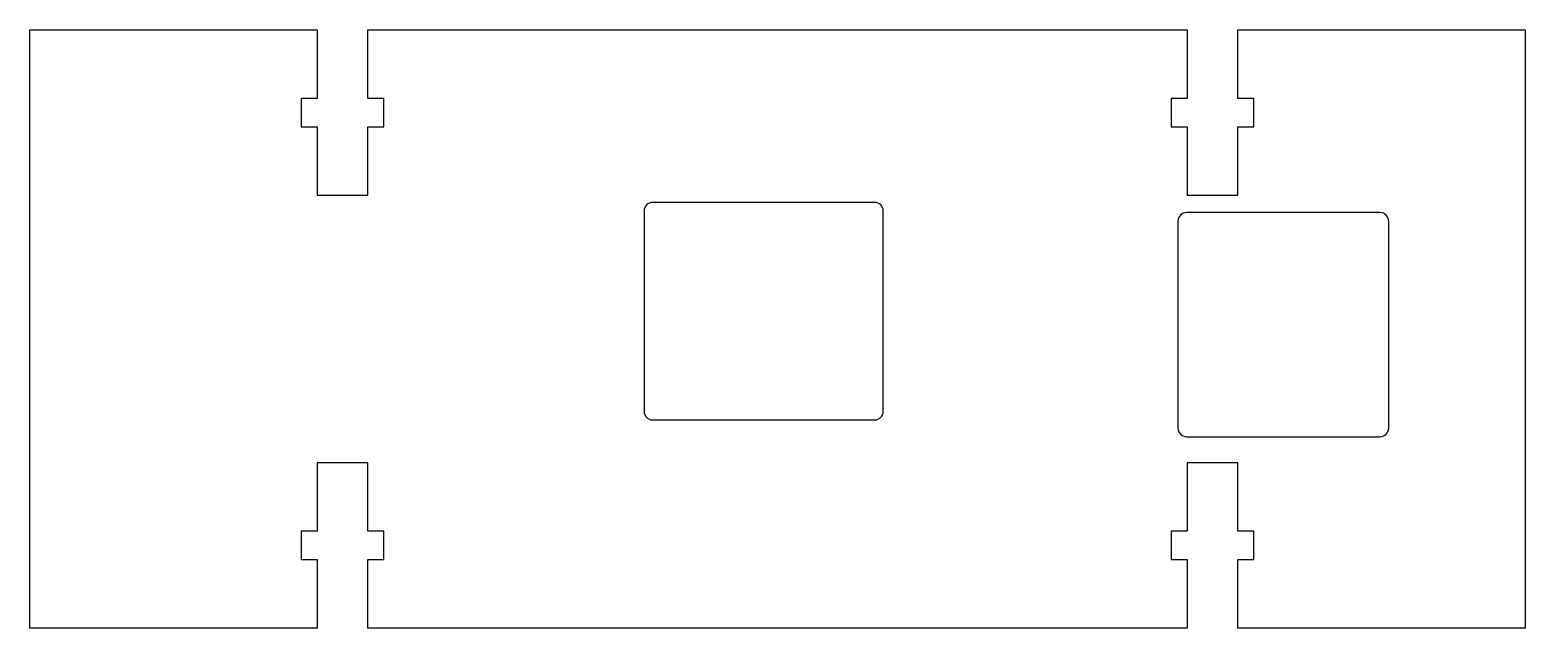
# Model space of a CAD drawing. Extents: x -1.72 to 1.72, y -0.69 to 0.69.
import ezdxf

# ---------------------------------------------------------------- set-up
doc = ezdxf.new("R2010")
doc.units = 0
doc.layers.get('0').update_dxf_attribs({"linetype": 'CONTINUOUS'})

msp = doc.modelspace()

# ---------------------------------------------------------------- linework, layer by layer
at = {"color": 7, "linetype": 'CONTINUOUS'}
for p, q in [((-1.7188, -0.6875), (-1.7188, 0.6875)), ((-1.7188, 0.6875), (-1.058, 0.6875)), ((-1.058, 0.6875), (-1.058, 0.53)), ((-0.942, 0.53), (-0.942, 0.6875)), ((-0.942, 0.6875), (0.942, 0.6875)), ((0.942, 0.6875), (0.942, 0.53)), ((1.058, 0.53), (1.058, 0.6875)), ((1.058, 0.6875), (1.7188, 0.6875)), ((1.7188, 0.6875), (1.7188, -0.6875)), ((-1.058, 0.53), (-1.095, 0.53)), ((-1.095, 0.53), (-1.095, 0.465)), ((-0.905, 0.53), (-0.942, 0.53)), ((-0.905, 0.465), (-0.905, 0.53)), ((0.942, 0.53), (0.905, 0.53)), ((0.905, 0.53), (0.905, 0.465)), ((1.095, 0.53), (1.058, 0.53)), ((1.095, 0.465), (1.095, 0.53)), ((-1.095, 0.465), (-1.058, 0.465)), ((-1.058, 0.465), (-1.058, 0.3075)), ((-0.942, 0.3075), (-0.942, 0.465)), ((-0.942, 0.465), (-0.905, 0.465)), ((0.905, 0.465), (0.942, 0.465)), ((0.942, 0.465), (0.942, 0.3075)), ((1.058, 0.3075), (1.058, 0.465)), ((1.058, 0.465), (1.095, 0.465)), ((-1.058, 0.3075), (-0.942, 0.3075)), ((0.2232, 0.2911), (-0.2868, 0.2911)), ((0.942, 0.3075), (1.058, 0.3075)), ((-0.3068, 0.2711), (-0.3068, -0.1889)), ((0.2432, -0.1889), (0.2432, 0.2711)), ((0.9206, 0.2475), (0.9206, -0.2275)), ((1.3851, 0.2675), (0.9406, 0.2675)), ((1.4051, -0.2275), (1.4051, 0.2475)), ((-0.2868, -0.2089), (0.2232, -0.2089)), ((0.9406, -0.2475), (1.3851, -0.2475)), ((-0.942, -0.3075), (-1.058, -0.3075)), ((-1.058, -0.3075), (-1.058, -0.465)), ((-0.942, -0.465), (-0.942, -0.3075)), ((1.058, -0.3075), (0.942, -0.3075)), ((0.942, -0.3075), (0.942, -0.465)), ((1.058, -0.465), (1.058, -0.3075)), ((-1.058, -0.465), (-1.095, -0.465)), ((-1.095, -0.465), (-1.095, -0.53)), ((-0.905, -0.465), (-0.942, -0.465)), ((-0.905, -0.53), (-0.905, -0.465)), ((0.942, -0.465), (0.905, -0.465)), ((0.905, -0.465), (0.905, -0.53)), ((1.095, -0.465), (1.058, -0.465)), ((1.095, -0.53), (1.095, -0.465)), ((-1.095, -0.53), (-1.058, -0.53)), ((-1.058, -0.53), (-1.058, -0.6875)), ((-0.942, -0.6875), (-0.942, -0.53)), ((-0.942, -0.53), (-0.905, -0.53)), ((0.905, -0.53), (0.942, -0.53)), ((0.942, -0.53), (0.942, -0.6875)), ((1.058, -0.6875), (1.058, -0.53)), ((1.058, -0.53), (1.095, -0.53)), ((-1.058, -0.6875), (-1.7188, -0.6875)), ((0.942, -0.6875), (-0.942, -0.6875)), ((1.7188, -0.6875), (1.058, -0.6875))]:
    msp.add_line(p, q, dxfattribs=at)
for centre, start, end in [((-0.2868, 0.2711), 90, 180), ((0.2232, 0.2711), 0, 90), ((0.9406, 0.2475), 90, 180), ((1.3851, 0.2475), 0, 90), ((-0.2868, -0.1889), 180, 270), ((0.2232, -0.1889), 270, 0), ((0.9406, -0.2275), 180, 270), ((1.3851, -0.2275), 270, 0)]:
    msp.add_arc(centre, 0.02, start, end, dxfattribs=at)

doc.saveas('drawing.dxf')
